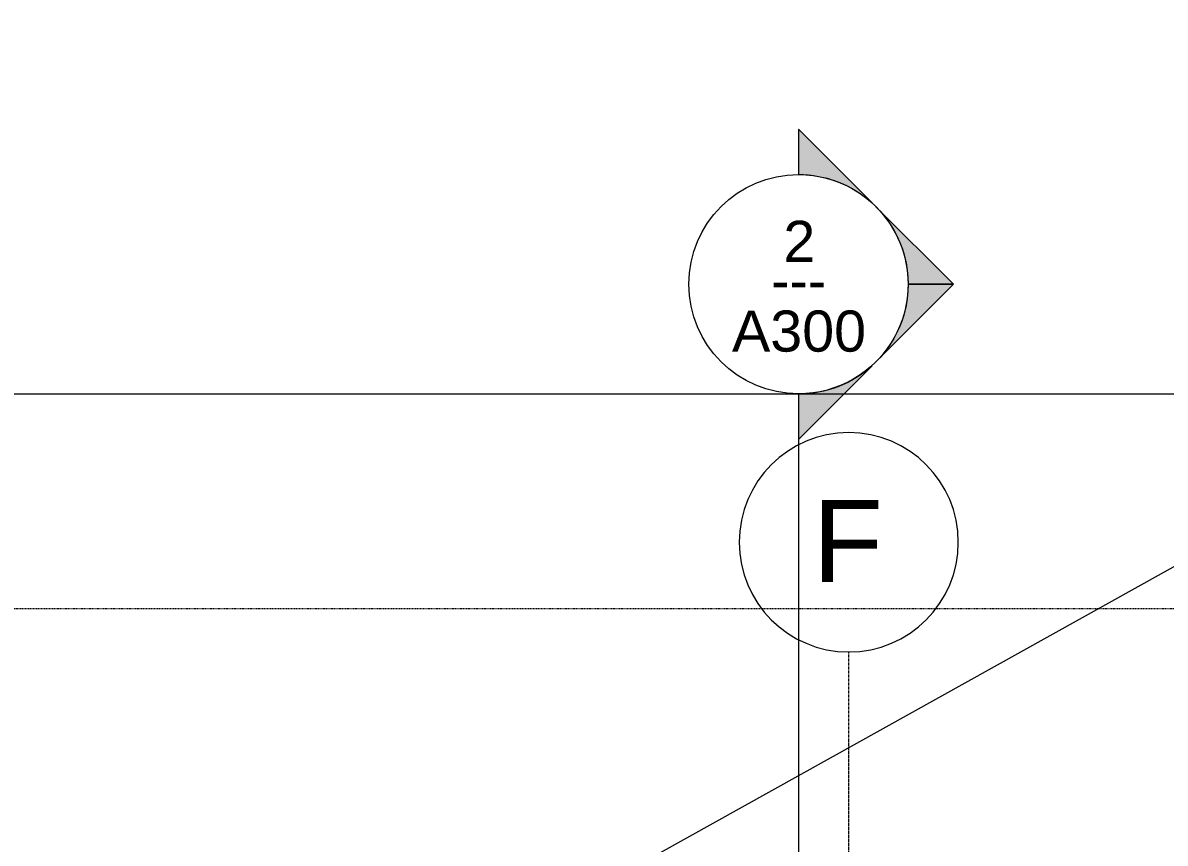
# Model space of a CAD drawing. Header units: inches. Extents: x 1750 to 7619, y -360 to 620.
# Drawn here: x 6856.2 to 7106.3, y 428.7 to 608.2 of the extents above; entities that cross this region are included whole.
import ezdxf

# ---------------------------------------------------------------- set-up
doc = ezdxf.new("R2010")
doc.units = ezdxf.units.IN
doc.header["$MEASUREMENT"] = 0
doc.linetypes.add('Aligning Line 1_8_', pattern=[0.25, 0.125, -0.125])
doc.linetypes.add('Grid Line 1_2_', pattern=[0.8749999999999999, 0.4999999999999999, -0.125, 0.125, -0.125])
for name, color, linetype, lineweight in [('0-4', 10, 'Continuous', 5), ('G-ANNO-SYMB', 111, 'Aligning Line 1_8_', 9), ('G-ANNO-SYMB-1', 191, 'Aligning Line 1_8_', 9), ('G-ANNO-SYMB-2', 147, 'Aligning Line 1_8_', 9), ('G-ANNO-SYMB-3', 111, 'Continuous', 9), ('G-ANNO-TEXT', 231, 'Continuous', 9), ('S-GRID-1', 1, 'Grid Line 1_2_', 9), ('S-GRID-IDEN', 1, 'Continuous', 9)]:
    doc.layers.add(name, color=color, linetype=linetype, lineweight=lineweight)
doc.styles.add('Arial', font='arial.ttf', dxfattribs={"height": 8.999999999999991})
doc.styles.add('Arial_1', font='arial.ttf', dxfattribs={"height": 17.99999999999998})
doc.styles.add('Century Gothic', font='ufonts.com_century-gothic.ttf', dxfattribs={"height": 8.999999999999991})

# ---------------------------------------------------------------- blocks, each defined once
blk = doc.blocks.new('CTR - 2nd Phase_rvt-2-BUILDING ELEVATION - NORTH')
at = {"layer": 'G-ANNO-SYMB-1'}
blk.add_line((-12461.792706436, 526.9530956233257), (-9706.160706436, 526.9530956233159), dxfattribs=at)
blk = doc.blocks.new('CTR - 1st Phase - Common Walls_rvt-2-BUILDING ELEVATION - NORTH')
at = {"layer": 'G-ANNO-SYMB-2'}
for p, q in [((-12461.73130051897, 526.9530956233303), (-9706.240318690041, 526.9530956233207)), ((-12428.11798462121, 526.9530956233256), (-9706.240318690057, 526.9530956233159)), ((-12363.33595761857, 526.9530956233252), (-9706.240318690425, 526.9530956233159)), ((-12461.792706436, 480.0000000000442), (-9706.160706435998, 480.0000000000344))]:
    blk.add_line(p, q, dxfattribs=at)
blk = doc.blocks.new('CTR - 1st Phase -Stairs _ Elevators_rvt-2-BUILDING ELEVATION - NORTH')
at = {"layer": 'G-ANNO-SYMB-2'}
blk.add_line((-12461.73130051897, 526.9530956233303), (-9706.240318690041, 526.9530956233207), dxfattribs=at)
blk = doc.blocks.new('Section - Section Head - Filled-22785-BUILDING ELEVATION - NORTH')
at = {"layer": 'G-ANNO-SYMB-3'}
h = blk.add_hatch(color=256, dxfattribs=at)
edge = h.paths.add_edge_path(flags=0)
edge.add_line((-10162.08494075273, -76.96844196854248), (-10178.18939610936, -60.86398661190534))
edge.add_line((-10178.18939610936, -60.86398661190534), (-10178.18939610936, -70.77387651789589))
edge.add_arc((-10178.18939610936, -94.80511210885965), 24.03123559096389, 47.921604975376795, 90.0000000000004, ccw=False)
h = blk.add_hatch(color=256, dxfattribs=at)
edge = h.paths.add_edge_path(flags=0)
edge.add_arc((-10178.18939610936, -94.80511210885977), 23.99999999999986, -3.979039320256561e-13, 44.99999999999818, ccw=False)
edge.add_line((-10154.18939610936, -94.8051121088599), (-10144.24827061241, -94.80511210885999))
edge.add_line((-10144.24827061241, -94.80511210885999), (-10161.21883336089, -77.83454936038272))
h = blk.add_hatch(color=256, dxfattribs=at)
edge = h.paths.add_edge_path(flags=0)
edge.add_line((-10161.21883336089, -111.7756748573369), (-10144.24827061241, -94.80511210885996))
edge.add_line((-10144.24827061241, -94.80511210885996), (-10154.18939610936, -94.80511210885987))
edge.add_arc((-10178.18939610936, -94.80511210885952), 24.00000000000148, 314.99999999999966, 359.99999999999915, ccw=False)
h = blk.add_hatch(color=256, dxfattribs=at)
edge = h.paths.add_edge_path(flags=0)
edge.add_arc((-10178.18939610936, -94.80511210885983), 24.03123559096356, 269.99999999999943, 312.0783950246222, ccw=False)
edge.add_line((-10178.18939610936, -118.8363476998234), (-10178.18939610936, -128.746237605814))
edge.add_line((-10178.18939610936, -128.746237605814), (-10162.08494075273, -112.6417822491771))
for p, q in [((-10178.18939610936, -70.77387651789589), (-10178.18939610936, -60.86398661190534)), ((-10178.18939610936, -60.86398661190534), (-10162.08494075273, -76.96844196854248)), ((-10161.21883336089, -77.83454936038272), (-10144.24827061241, -94.80511210885999)), ((-10144.24827061241, -94.80511210885996), (-10161.21883336089, -111.7756748573369)), ((-10154.18939610936, -94.80511210885987), (-10144.24827061241, -94.80511210885996)), ((-10144.24827061241, -94.80511210885999), (-10154.18939610936, -94.8051121088599)), ((-10162.08494075273, -112.6417822491771), (-10178.18939610936, -128.746237605814)), ((-10178.18939610936, -128.746237605814), (-10178.18939610936, -118.8363476998234))]:
    blk.add_line(p, q, dxfattribs=at)
for centre, radius, start, end in [((-10178.18939610936, -94.83634769982345), 23.99999999999994, 89.9999999999999, 269.9999999999995), ((-10178.18939610936, -94.80511210885965), 24.03123559096389, 47.92160497537643, 90), ((-10178.18939610936, -94.83634769982345), 23.99999999999991, 269.9999999999994, 89.9999999999998), ((-10178.18939610936, -94.80511210885977), 23.99999999999986, 359.9999999999993, 44.99999999999788), ((-10178.18939610936, -94.80511210885952), 24.00000000000148, 314.9999999999993, 359.9999999999988), ((-10178.18939610936, -94.80511210885983), 24.03123559096356, 269.9999999999991, 312.0783950246218)]:
    blk.add_arc(centre, radius, start, end, dxfattribs=at)
blk = doc.blocks.new('Grid - Grid Head - Circle-50561-BUILDING ELEVATION - NORTH')
at = {"layer": 'S-GRID-IDEN'}
for radius, start, end in [(24, 0, 179.9999999999997), (23.99999999999994, 179.9999999999999, 359.9999999999994)]:
    blk.add_arc((-11847.18939610936, 475.8625226463848), radius, start, end, dxfattribs=at)

msp = doc.modelspace()

# ---------------------------------------------------------------- linework, layer by layer
at = {"layer": 'G-ANNO-SYMB'}
for p, q in [((4742.443028781579, 526.9530956233257), (7497.995416527132, 526.9530956233159)), ((4742.443028781578, 480.0000000000442), (7498.075028781581, 480.0000000000344))]:
    msp.add_line(p, q, dxfattribs=at)
at = {"layer": 'G-ANNO-SYMB-3'}
msp.add_line((7026.046339108207, 526.9530956233226), (7026.046339108207, -70.8051121088598), dxfattribs=at)
at = {"layer": 'G-ANNO-TEXT'}
msp.add_line((6818.625649036974, 328.0346620885709), (7322.018057272986, 608.1767911804426), dxfattribs=at)
at = {"layer": 'S-GRID-1'}
msp.add_line((7037.04633910821, -159.8355747435264), (7037.04633910821, 470.5000000001494), dxfattribs=at)

# ---------------------------------------------------------------- block references
at = {"layer": '0-4'}
for name in ['CTR - 2nd Phase_rvt-2-BUILDING ELEVATION - NORTH', 'CTR - 1st Phase - Common Walls_rvt-2-BUILDING ELEVATION - NORTH', 'CTR - 1st Phase -Stairs _ Elevators_rvt-2-BUILDING ELEVATION - NORTH']:
    msp.add_blockref(name, (17204.23573521758, 0), dxfattribs=at)
at = {"layer": 'G-ANNO-SYMB-3', "extrusion": (0, 0, -1), "rotation": 180}
msp.add_blockref('Section - Section Head - Filled-22785-BUILDING ELEVATION - NORTH', (-17204.23573521758, 456.1479835143037), dxfattribs=at)
at = {"layer": 'S-GRID-IDEN'}
msp.add_blockref('Grid - Grid Head - Circle-50561-BUILDING ELEVATION - NORTH', (18884.23573521758, 18.63747735376398), dxfattribs=at)

# ---------------------------------------------------------------- texts
at = {"layer": 'G-ANNO-SYMB-3', "char_height": 8.999999999999991, "attachment_point": 1}
for s, insert, width, style in [('2', (7022.725362632458, 564.8617320834901), 8.483999999999991, 'Arial'), ('---', (7020.074051545742, 556.3550391701042), 15.45299999999999, 'Century Gothic'), ('A300', (7011.481268144269, 545.2254878941574), 35.75399999999996, 'Arial')]:
    msp.add_mtext(s, dxfattribs=dict(at, insert=insert, width=width, style=style))
at = {"layer": 'S-GRID-IDEN', "insert": (7029.161410496552, 503.7879394808074), "char_height": 17.99999999999998, "width": 18.78599999999998, "attachment_point": 1, "style": 'Arial_1'}
msp.add_mtext('F', dxfattribs=at)

doc.saveas('drawing.dxf')
